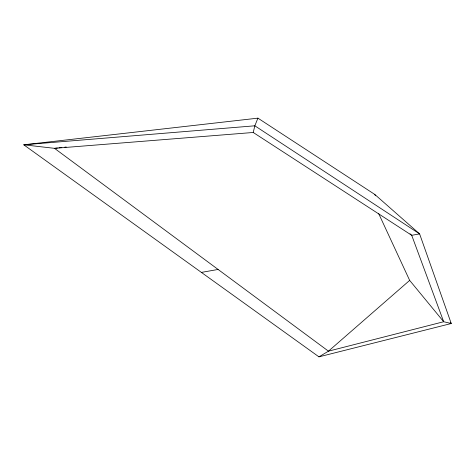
<?xml version="1.0" encoding="UTF-8"?>
<svg xmlns="http://www.w3.org/2000/svg" width="475" height="475" viewBox="0 0 475 475"><rect width="100%" height="100%" fill="white"/><g stroke="black" fill="none" stroke-linecap="round" stroke-linejoin="round"><path stroke-width="0.71" d="M450.312 322.377L451.25 323.517L443.686 321.729L411.712 235.303L253.234 132.477L254.832 125.804L257.931 118.15L374.775 194.429L419.609 233.908L451.25 323.517L318.951 356.85L23.75 144.798L257.931 118.15M378.7 213.631L409.664 280.392L328.463 351.168L318.951 356.85M201.388 272.401L218.09 269.456M57.433 147.998L54.494 148.331L23.75 144.798L254.832 125.804L419.609 233.908L411.712 235.303L410.056 233.825M58.906 147.832L61.845 147.493M64.79 147.161L66.263 146.989M253.234 132.477L54.494 148.331L328.463 351.168L443.686 321.729L409.664 280.392M374.775 194.429L375.387 195.771"/></g></svg>
